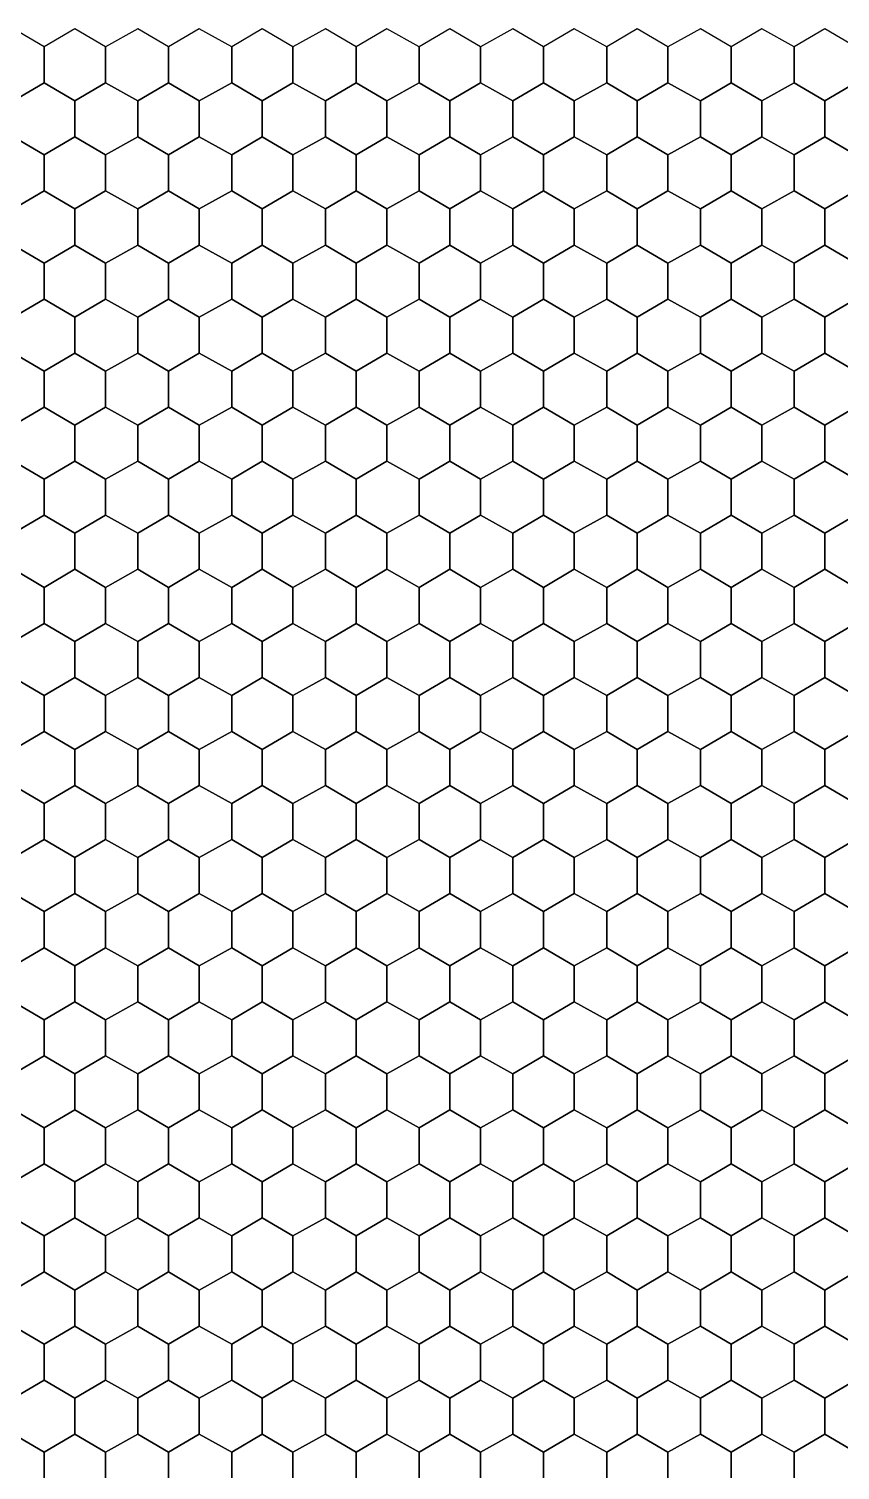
# Model space of a CAD drawing. Header units: metres. Extents: x -17 to 3602, y -20 to 1610.
# Drawn here: x 442 to 892, y 810 to 1610 of the extents above; entities that cross this region are included whole.
import ezdxf

# ---------------------------------------------------------------- set-up
doc = ezdxf.new("R2010")
doc.units = ezdxf.units.M

msp = doc.modelspace()

# ---------------------------------------------------------------- linework, layer by layer
for points in [[(450, 1580), (450, 1600), (433, 1610), (415, 1600), (415, 1580), (433, 1570)], [(484, 1580), (484, 1600), (467, 1610), (450, 1600), (450, 1580), (467, 1570)], [(519, 1580), (519, 1600), (502, 1610), (484, 1600), (484, 1580), (502, 1570)], [(554, 1580), (554, 1600), (536, 1610), (519, 1600), (519, 1580), (536, 1570)], [(588, 1580), (588, 1600), (571, 1610), (554, 1600), (554, 1580), (571, 1570)], [(623, 1580), (623, 1600), (606, 1610), (588, 1600), (588, 1580), (606, 1570)], [(658, 1580), (658, 1600), (640, 1610), (623, 1600), (623, 1580), (640, 1570)], [(692, 1580), (692, 1600), (675, 1610), (658, 1600), (658, 1580), (675, 1570)], [(727, 1580), (727, 1600), (710, 1610), (692, 1600), (692, 1580), (710, 1570)], [(762, 1580), (762, 1600), (744, 1610), (727, 1600), (727, 1580), (744, 1570)], [(796, 1580), (796, 1600), (779, 1610), (762, 1600), (762, 1580), (779, 1570)], [(831, 1580), (831, 1600), (814, 1610), (796, 1600), (796, 1580), (814, 1570)], [(866, 1580), (866, 1600), (848, 1610), (831, 1600), (831, 1580), (848, 1570)], [(900, 1580), (900, 1600), (883, 1610), (866, 1600), (866, 1580), (883, 1570)], [(467, 1550), (467, 1570), (450, 1580), (433, 1570), (433, 1550), (450, 1540)], [(502, 1550), (502, 1570), (484, 1580), (467, 1570), (467, 1550), (484, 1540)], [(536, 1550), (536, 1570), (519, 1580), (502, 1570), (502, 1550), (519, 1540)], [(571, 1550), (571, 1570), (554, 1580), (536, 1570), (536, 1550), (554, 1540)], [(606, 1550), (606, 1570), (588, 1580), (571, 1570), (571, 1550), (588, 1540)], [(640, 1550), (640, 1570), (623, 1580), (606, 1570), (606, 1550), (623, 1540)], [(675, 1550), (675, 1570), (658, 1580), (640, 1570), (640, 1550), (658, 1540)], [(710, 1550), (710, 1570), (692, 1580), (675, 1570), (675, 1550), (692, 1540)], [(744, 1550), (744, 1570), (727, 1580), (710, 1570), (710, 1550), (727, 1540)], [(779, 1550), (779, 1570), (762, 1580), (744, 1570), (744, 1550), (762, 1540)], [(814, 1550), (814, 1570), (796, 1580), (779, 1570), (779, 1550), (796, 1540)], [(848, 1550), (848, 1570), (831, 1580), (814, 1570), (814, 1550), (831, 1540)], [(883, 1550), (883, 1570), (866, 1580), (848, 1570), (848, 1550), (866, 1540)], [(917, 1550), (917, 1570), (900, 1580), (883, 1570), (883, 1550), (900, 1540)], [(450, 1520), (450, 1540), (433, 1550), (415, 1540), (415, 1520), (433, 1510)], [(484, 1520), (484, 1540), (467, 1550), (450, 1540), (450, 1520), (467, 1510)], [(519, 1520), (519, 1540), (502, 1550), (484, 1540), (484, 1520), (502, 1510)], [(554, 1520), (554, 1540), (536, 1550), (519, 1540), (519, 1520), (536, 1510)], [(588, 1520), (588, 1540), (571, 1550), (554, 1540), (554, 1520), (571, 1510)], [(623, 1520), (623, 1540), (606, 1550), (588, 1540), (588, 1520), (606, 1510)], [(658, 1520), (658, 1540), (640, 1550), (623, 1540), (623, 1520), (640, 1510)], [(692, 1520), (692, 1540), (675, 1550), (658, 1540), (658, 1520), (675, 1510)], [(727, 1520), (727, 1540), (710, 1550), (692, 1540), (692, 1520), (710, 1510)], [(762, 1520), (762, 1540), (744, 1550), (727, 1540), (727, 1520), (744, 1510)], [(796, 1520), (796, 1540), (779, 1550), (762, 1540), (762, 1520), (779, 1510)], [(831, 1520), (831, 1540), (814, 1550), (796, 1540), (796, 1520), (814, 1510)], [(866, 1520), (866, 1540), (848, 1550), (831, 1540), (831, 1520), (848, 1510)], [(900, 1520), (900, 1540), (883, 1550), (866, 1540), (866, 1520), (883, 1510)], [(467, 1490), (467, 1510), (450, 1520), (433, 1510), (433, 1490), (450, 1480)], [(502, 1490), (502, 1510), (484, 1520), (467, 1510), (467, 1490), (484, 1480)], [(536, 1490), (536, 1510), (519, 1520), (502, 1510), (502, 1490), (519, 1480)], [(571, 1490), (571, 1510), (554, 1520), (536, 1510), (536, 1490), (554, 1480)], [(606, 1490), (606, 1510), (588, 1520), (571, 1510), (571, 1490), (588, 1480)], [(640, 1490), (640, 1510), (623, 1520), (606, 1510), (606, 1490), (623, 1480)], [(675, 1490), (675, 1510), (658, 1520), (640, 1510), (640, 1490), (658, 1480)], [(710, 1490), (710, 1510), (692, 1520), (675, 1510), (675, 1490), (692, 1480)], [(744, 1490), (744, 1510), (727, 1520), (710, 1510), (710, 1490), (727, 1480)], [(779, 1490), (779, 1510), (762, 1520), (744, 1510), (744, 1490), (762, 1480)], [(814, 1490), (814, 1510), (796, 1520), (779, 1510), (779, 1490), (796, 1480)], [(848, 1490), (848, 1510), (831, 1520), (814, 1510), (814, 1490), (831, 1480)], [(883, 1490), (883, 1510), (866, 1520), (848, 1510), (848, 1490), (866, 1480)], [(917, 1490), (917, 1510), (900, 1520), (883, 1510), (883, 1490), (900, 1480)], [(450, 1460), (450, 1480), (433, 1490), (415, 1480), (415, 1460), (433, 1450)], [(484, 1460), (484, 1480), (467, 1490), (450, 1480), (450, 1460), (467, 1450)], [(519, 1460), (519, 1480), (502, 1490), (484, 1480), (484, 1460), (502, 1450)], [(554, 1460), (554, 1480), (536, 1490), (519, 1480), (519, 1460), (536, 1450)], [(588, 1460), (588, 1480), (571, 1490), (554, 1480), (554, 1460), (571, 1450)], [(623, 1460), (623, 1480), (606, 1490), (588, 1480), (588, 1460), (606, 1450)], [(658, 1460), (658, 1480), (640, 1490), (623, 1480), (623, 1460), (640, 1450)], [(692, 1460), (692, 1480), (675, 1490), (658, 1480), (658, 1460), (675, 1450)], [(727, 1460), (727, 1480), (710, 1490), (692, 1480), (692, 1460), (710, 1450)], [(762, 1460), (762, 1480), (744, 1490), (727, 1480), (727, 1460), (744, 1450)], [(796, 1460), (796, 1480), (779, 1490), (762, 1480), (762, 1460), (779, 1450)], [(831, 1460), (831, 1480), (814, 1490), (796, 1480), (796, 1460), (814, 1450)], [(866, 1460), (866, 1480), (848, 1490), (831, 1480), (831, 1460), (848, 1450)], [(900, 1460), (900, 1480), (883, 1490), (866, 1480), (866, 1460), (883, 1450)], [(467, 1430), (467, 1450), (450, 1460), (433, 1450), (433, 1430), (450, 1420)], [(502, 1430), (502, 1450), (484, 1460), (467, 1450), (467, 1430), (484, 1420)], [(536, 1430), (536, 1450), (519, 1460), (502, 1450), (502, 1430), (519, 1420)], [(571, 1430), (571, 1450), (554, 1460), (536, 1450), (536, 1430), (554, 1420)], [(606, 1430), (606, 1450), (588, 1460), (571, 1450), (571, 1430), (588, 1420)], [(640, 1430), (640, 1450), (623, 1460), (606, 1450), (606, 1430), (623, 1420)], [(675, 1430), (675, 1450), (658, 1460), (640, 1450), (640, 1430), (658, 1420)], [(710, 1430), (710, 1450), (692, 1460), (675, 1450), (675, 1430), (692, 1420)], [(744, 1430), (744, 1450), (727, 1460), (710, 1450), (710, 1430), (727, 1420)], [(779, 1430), (779, 1450), (762, 1460), (744, 1450), (744, 1430), (762, 1420)], [(814, 1430), (814, 1450), (796, 1460), (779, 1450), (779, 1430), (796, 1420)], [(848, 1430), (848, 1450), (831, 1460), (814, 1450), (814, 1430), (831, 1420)], [(883, 1430), (883, 1450), (866, 1460), (848, 1450), (848, 1430), (866, 1420)], [(917, 1430), (917, 1450), (900, 1460), (883, 1450), (883, 1430), (900, 1420)], [(450, 1400), (450, 1420), (433, 1430), (415, 1420), (415, 1400), (433, 1390)], [(484, 1400), (484, 1420), (467, 1430), (450, 1420), (450, 1400), (467, 1390)], [(519, 1400), (519, 1420), (502, 1430), (484, 1420), (484, 1400), (502, 1390)], [(554, 1400), (554, 1420), (536, 1430), (519, 1420), (519, 1400), (536, 1390)], [(588, 1400), (588, 1420), (571, 1430), (554, 1420), (554, 1400), (571, 1390)], [(623, 1400), (623, 1420), (606, 1430), (588, 1420), (588, 1400), (606, 1390)], [(658, 1400), (658, 1420), (640, 1430), (623, 1420), (623, 1400), (640, 1390)], [(692, 1400), (692, 1420), (675, 1430), (658, 1420), (658, 1400), (675, 1390)], [(727, 1400), (727, 1420), (710, 1430), (692, 1420), (692, 1400), (710, 1390)], [(762, 1400), (762, 1420), (744, 1430), (727, 1420), (727, 1400), (744, 1390)], [(796, 1400), (796, 1420), (779, 1430), (762, 1420), (762, 1400), (779, 1390)], [(831, 1400), (831, 1420), (814, 1430), (796, 1420), (796, 1400), (814, 1390)], [(866, 1400), (866, 1420), (848, 1430), (831, 1420), (831, 1400), (848, 1390)], [(900, 1400), (900, 1420), (883, 1430), (866, 1420), (866, 1400), (883, 1390)], [(467, 1370), (467, 1390), (450, 1400), (433, 1390), (433, 1370), (450, 1360)], [(502, 1370), (502, 1390), (484, 1400), (467, 1390), (467, 1370), (484, 1360)], [(536, 1370), (536, 1390), (519, 1400), (502, 1390), (502, 1370), (519, 1360)], [(571, 1370), (571, 1390), (554, 1400), (536, 1390), (536, 1370), (554, 1360)], [(606, 1370), (606, 1390), (588, 1400), (571, 1390), (571, 1370), (588, 1360)], [(640, 1370), (640, 1390), (623, 1400), (606, 1390), (606, 1370), (623, 1360)], [(675, 1370), (675, 1390), (658, 1400), (640, 1390), (640, 1370), (658, 1360)], [(710, 1370), (710, 1390), (692, 1400), (675, 1390), (675, 1370), (692, 1360)], [(744, 1370), (744, 1390), (727, 1400), (710, 1390), (710, 1370), (727, 1360)], [(779, 1370), (779, 1390), (762, 1400), (744, 1390), (744, 1370), (762, 1360)], [(814, 1370), (814, 1390), (796, 1400), (779, 1390), (779, 1370), (796, 1360)], [(848, 1370), (848, 1390), (831, 1400), (814, 1390), (814, 1370), (831, 1360)], [(883, 1370), (883, 1390), (866, 1400), (848, 1390), (848, 1370), (866, 1360)], [(917, 1370), (917, 1390), (900, 1400), (883, 1390), (883, 1370), (900, 1360)], [(450, 1340), (450, 1360), (433, 1370), (415, 1360), (415, 1340), (433, 1330)], [(484, 1340), (484, 1360), (467, 1370), (450, 1360), (450, 1340), (467, 1330)], [(519, 1340), (519, 1360), (502, 1370), (484, 1360), (484, 1340), (502, 1330)], [(554, 1340), (554, 1360), (536, 1370), (519, 1360), (519, 1340), (536, 1330)], [(588, 1340), (588, 1360), (571, 1370), (554, 1360), (554, 1340), (571, 1330)], [(623, 1340), (623, 1360), (606, 1370), (588, 1360), (588, 1340), (606, 1330)], [(658, 1340), (658, 1360), (640, 1370), (623, 1360), (623, 1340), (640, 1330)], [(692, 1340), (692, 1360), (675, 1370), (658, 1360), (658, 1340), (675, 1330)], [(727, 1340), (727, 1360), (710, 1370), (692, 1360), (692, 1340), (710, 1330)], [(762, 1340), (762, 1360), (744, 1370), (727, 1360), (727, 1340), (744, 1330)], [(796, 1340), (796, 1360), (779, 1370), (762, 1360), (762, 1340), (779, 1330)], [(831, 1340), (831, 1360), (814, 1370), (796, 1360), (796, 1340), (814, 1330)], [(866, 1340), (866, 1360), (848, 1370), (831, 1360), (831, 1340), (848, 1330)], [(900, 1340), (900, 1360), (883, 1370), (866, 1360), (866, 1340), (883, 1330)], [(467, 1310), (467, 1330), (450, 1340), (433, 1330), (433, 1310), (450, 1300)], [(502, 1310), (502, 1330), (484, 1340), (467, 1330), (467, 1310), (484, 1300)], [(536, 1310), (536, 1330), (519, 1340), (502, 1330), (502, 1310), (519, 1300)], [(571, 1310), (571, 1330), (554, 1340), (536, 1330), (536, 1310), (554, 1300)], [(606, 1310), (606, 1330), (588, 1340), (571, 1330), (571, 1310), (588, 1300)], [(640, 1310), (640, 1330), (623, 1340), (606, 1330), (606, 1310), (623, 1300)], [(675, 1310), (675, 1330), (658, 1340), (640, 1330), (640, 1310), (658, 1300)], [(710, 1310), (710, 1330), (692, 1340), (675, 1330), (675, 1310), (692, 1300)], [(744, 1310), (744, 1330), (727, 1340), (710, 1330), (710, 1310), (727, 1300)], [(779, 1310), (779, 1330), (762, 1340), (744, 1330), (744, 1310), (762, 1300)], [(814, 1310), (814, 1330), (796, 1340), (779, 1330), (779, 1310), (796, 1300)], [(848, 1310), (848, 1330), (831, 1340), (814, 1330), (814, 1310), (831, 1300)], [(883, 1310), (883, 1330), (866, 1340), (848, 1330), (848, 1310), (866, 1300)], [(917, 1310), (917, 1330), (900, 1340), (883, 1330), (883, 1310), (900, 1300)], [(450, 1280), (450, 1300), (433, 1310), (415, 1300), (415, 1280), (433, 1270)], [(484, 1280), (484, 1300), (467, 1310), (450, 1300), (450, 1280), (467, 1270)], [(519, 1280), (519, 1300), (502, 1310), (484, 1300), (484, 1280), (502, 1270)], [(554, 1280), (554, 1300), (536, 1310), (519, 1300), (519, 1280), (536, 1270)], [(588, 1280), (588, 1300), (571, 1310), (554, 1300), (554, 1280), (571, 1270)], [(623, 1280), (623, 1300), (606, 1310), (588, 1300), (588, 1280), (606, 1270)], [(658, 1280), (658, 1300), (640, 1310), (623, 1300), (623, 1280), (640, 1270)], [(692, 1280), (692, 1300), (675, 1310), (658, 1300), (658, 1280), (675, 1270)], [(727, 1280), (727, 1300), (710, 1310), (692, 1300), (692, 1280), (710, 1270)], [(762, 1280), (762, 1300), (744, 1310), (727, 1300), (727, 1280), (744, 1270)], [(796, 1280), (796, 1300), (779, 1310), (762, 1300), (762, 1280), (779, 1270)], [(831, 1280), (831, 1300), (814, 1310), (796, 1300), (796, 1280), (814, 1270)], [(866, 1280), (866, 1300), (848, 1310), (831, 1300), (831, 1280), (848, 1270)], [(900, 1280), (900, 1300), (883, 1310), (866, 1300), (866, 1280), (883, 1270)], [(467, 1250), (467, 1270), (450, 1280), (433, 1270), (433, 1250), (450, 1240)], [(502, 1250), (502, 1270), (484, 1280), (467, 1270), (467, 1250), (484, 1240)], [(536, 1250), (536, 1270), (519, 1280), (502, 1270), (502, 1250), (519, 1240)], [(571, 1250), (571, 1270), (554, 1280), (536, 1270), (536, 1250), (554, 1240)], [(606, 1250), (606, 1270), (588, 1280), (571, 1270), (571, 1250), (588, 1240)], [(640, 1250), (640, 1270), (623, 1280), (606, 1270), (606, 1250), (623, 1240)], [(675, 1250), (675, 1270), (658, 1280), (640, 1270), (640, 1250), (658, 1240)], [(710, 1250), (710, 1270), (692, 1280), (675, 1270), (675, 1250), (692, 1240)], [(744, 1250), (744, 1270), (727, 1280), (710, 1270), (710, 1250), (727, 1240)], [(779, 1250), (779, 1270), (762, 1280), (744, 1270), (744, 1250), (762, 1240)], [(814, 1250), (814, 1270), (796, 1280), (779, 1270), (779, 1250), (796, 1240)], [(848, 1250), (848, 1270), (831, 1280), (814, 1270), (814, 1250), (831, 1240)], [(883, 1250), (883, 1270), (866, 1280), (848, 1270), (848, 1250), (866, 1240)], [(917, 1250), (917, 1270), (900, 1280), (883, 1270), (883, 1250), (900, 1240)], [(450, 1220), (450, 1240), (433, 1250), (415, 1240), (415, 1220), (433, 1210)], [(484, 1220), (484, 1240), (467, 1250), (450, 1240), (450, 1220), (467, 1210)], [(519, 1220), (519, 1240), (502, 1250), (484, 1240), (484, 1220), (502, 1210)], [(554, 1220), (554, 1240), (536, 1250), (519, 1240), (519, 1220), (536, 1210)], [(588, 1220), (588, 1240), (571, 1250), (554, 1240), (554, 1220), (571, 1210)], [(623, 1220), (623, 1240), (606, 1250), (588, 1240), (588, 1220), (606, 1210)], [(658, 1220), (658, 1240), (640, 1250), (623, 1240), (623, 1220), (640, 1210)], [(692, 1220), (692, 1240), (675, 1250), (658, 1240), (658, 1220), (675, 1210)], [(727, 1220), (727, 1240), (710, 1250), (692, 1240), (692, 1220), (710, 1210)], [(762, 1220), (762, 1240), (744, 1250), (727, 1240), (727, 1220), (744, 1210)], [(796, 1220), (796, 1240), (779, 1250), (762, 1240), (762, 1220), (779, 1210)], [(831, 1220), (831, 1240), (814, 1250), (796, 1240), (796, 1220), (814, 1210)], [(866, 1220), (866, 1240), (848, 1250), (831, 1240), (831, 1220), (848, 1210)], [(900, 1220), (900, 1240), (883, 1250), (866, 1240), (866, 1220), (883, 1210)], [(467, 1190), (467, 1210), (450, 1220), (433, 1210), (433, 1190), (450, 1180)], [(502, 1190), (502, 1210), (484, 1220), (467, 1210), (467, 1190), (484, 1180)], [(536, 1190), (536, 1210), (519, 1220), (502, 1210), (502, 1190), (519, 1180)], [(571, 1190), (571, 1210), (554, 1220), (536, 1210), (536, 1190), (554, 1180)], [(606, 1190), (606, 1210), (588, 1220), (571, 1210), (571, 1190), (588, 1180)], [(640, 1190), (640, 1210), (623, 1220), (606, 1210), (606, 1190), (623, 1180)], [(675, 1190), (675, 1210), (658, 1220), (640, 1210), (640, 1190), (658, 1180)], [(710, 1190), (710, 1210), (692, 1220), (675, 1210), (675, 1190), (692, 1180)], [(744, 1190), (744, 1210), (727, 1220), (710, 1210), (710, 1190), (727, 1180)], [(779, 1190), (779, 1210), (762, 1220), (744, 1210), (744, 1190), (762, 1180)], [(814, 1190), (814, 1210), (796, 1220), (779, 1210), (779, 1190), (796, 1180)], [(848, 1190), (848, 1210), (831, 1220), (814, 1210), (814, 1190), (831, 1180)], [(883, 1190), (883, 1210), (866, 1220), (848, 1210), (848, 1190), (866, 1180)], [(917, 1190), (917, 1210), (900, 1220), (883, 1210), (883, 1190), (900, 1180)], [(450, 1160), (450, 1180), (433, 1190), (415, 1180), (415, 1160), (433, 1150)], [(484, 1160), (484, 1180), (467, 1190), (450, 1180), (450, 1160), (467, 1150)], [(519, 1160), (519, 1180), (502, 1190), (484, 1180), (484, 1160), (502, 1150)], [(554, 1160), (554, 1180), (536, 1190), (519, 1180), (519, 1160), (536, 1150)], [(588, 1160), (588, 1180), (571, 1190), (554, 1180), (554, 1160), (571, 1150)], [(623, 1160), (623, 1180), (606, 1190), (588, 1180), (588, 1160), (606, 1150)], [(658, 1160), (658, 1180), (640, 1190), (623, 1180), (623, 1160), (640, 1150)], [(692, 1160), (692, 1180), (675, 1190), (658, 1180), (658, 1160), (675, 1150)], [(727, 1160), (727, 1180), (710, 1190), (692, 1180), (692, 1160), (710, 1150)], [(762, 1160), (762, 1180), (744, 1190), (727, 1180), (727, 1160), (744, 1150)], [(796, 1160), (796, 1180), (779, 1190), (762, 1180), (762, 1160), (779, 1150)], [(831, 1160), (831, 1180), (814, 1190), (796, 1180), (796, 1160), (814, 1150)], [(866, 1160), (866, 1180), (848, 1190), (831, 1180), (831, 1160), (848, 1150)], [(900, 1160), (900, 1180), (883, 1190), (866, 1180), (866, 1160), (883, 1150)], [(467, 1130), (467, 1150), (450, 1160), (433, 1150), (433, 1130), (450, 1120)], [(502, 1130), (502, 1150), (484, 1160), (467, 1150), (467, 1130), (484, 1120)], [(536, 1130), (536, 1150), (519, 1160), (502, 1150), (502, 1130), (519, 1120)], [(571, 1130), (571, 1150), (554, 1160), (536, 1150), (536, 1130), (554, 1120)], [(606, 1130), (606, 1150), (588, 1160), (571, 1150), (571, 1130), (588, 1120)], [(640, 1130), (640, 1150), (623, 1160), (606, 1150), (606, 1130), (623, 1120)], [(675, 1130), (675, 1150), (658, 1160), (640, 1150), (640, 1130), (658, 1120)], [(710, 1130), (710, 1150), (692, 1160), (675, 1150), (675, 1130), (692, 1120)], [(744, 1130), (744, 1150), (727, 1160), (710, 1150), (710, 1130), (727, 1120)], [(779, 1130), (779, 1150), (762, 1160), (744, 1150), (744, 1130), (762, 1120)], [(814, 1130), (814, 1150), (796, 1160), (779, 1150), (779, 1130), (796, 1120)], [(848, 1130), (848, 1150), (831, 1160), (814, 1150), (814, 1130), (831, 1120)], [(883, 1130), (883, 1150), (866, 1160), (848, 1150), (848, 1130), (866, 1120)], [(917, 1130), (917, 1150), (900, 1160), (883, 1150), (883, 1130), (900, 1120)], [(450, 1100), (450, 1120), (433, 1130), (415, 1120), (415, 1100), (433, 1090)], [(484, 1100), (484, 1120), (467, 1130), (450, 1120), (450, 1100), (467, 1090)], [(519, 1100), (519, 1120), (502, 1130), (484, 1120), (484, 1100), (502, 1090)], [(554, 1100), (554, 1120), (536, 1130), (519, 1120), (519, 1100), (536, 1090)], [(588, 1100), (588, 1120), (571, 1130), (554, 1120), (554, 1100), (571, 1090)], [(623, 1100), (623, 1120), (606, 1130), (588, 1120), (588, 1100), (606, 1090)], [(658, 1100), (658, 1120), (640, 1130), (623, 1120), (623, 1100), (640, 1090)], [(692, 1100), (692, 1120), (675, 1130), (658, 1120), (658, 1100), (675, 1090)], [(727, 1100), (727, 1120), (710, 1130), (692, 1120), (692, 1100), (710, 1090)], [(762, 1100), (762, 1120), (744, 1130), (727, 1120), (727, 1100), (744, 1090)], [(796, 1100), (796, 1120), (779, 1130), (762, 1120), (762, 1100), (779, 1090)], [(831, 1100), (831, 1120), (814, 1130), (796, 1120), (796, 1100), (814, 1090)], [(866, 1100), (866, 1120), (848, 1130), (831, 1120), (831, 1100), (848, 1090)], [(900, 1100), (900, 1120), (883, 1130), (866, 1120), (866, 1100), (883, 1090)], [(467, 1070), (467, 1090), (450, 1100), (433, 1090), (433, 1070), (450, 1060)], [(502, 1070), (502, 1090), (484, 1100), (467, 1090), (467, 1070), (484, 1060)], [(536, 1070), (536, 1090), (519, 1100), (502, 1090), (502, 1070), (519, 1060)], [(571, 1070), (571, 1090), (554, 1100), (536, 1090), (536, 1070), (554, 1060)], [(606, 1070), (606, 1090), (588, 1100), (571, 1090), (571, 1070), (588, 1060)], [(640, 1070), (640, 1090), (623, 1100), (606, 1090), (606, 1070), (623, 1060)], [(675, 1070), (675, 1090), (658, 1100), (640, 1090), (640, 1070), (658, 1060)], [(710, 1070), (710, 1090), (692, 1100), (675, 1090), (675, 1070), (692, 1060)], [(744, 1070), (744, 1090), (727, 1100), (710, 1090), (710, 1070), (727, 1060)], [(779, 1070), (779, 1090), (762, 1100), (744, 1090), (744, 1070), (762, 1060)], [(814, 1070), (814, 1090), (796, 1100), (779, 1090), (779, 1070), (796, 1060)], [(848, 1070), (848, 1090), (831, 1100), (814, 1090), (814, 1070), (831, 1060)], [(883, 1070), (883, 1090), (866, 1100), (848, 1090), (848, 1070), (866, 1060)], [(917, 1070), (917, 1090), (900, 1100), (883, 1090), (883, 1070), (900, 1060)], [(450, 1040), (450, 1060), (433, 1070), (415, 1060), (415, 1040), (433, 1030)], [(484, 1040), (484, 1060), (467, 1070), (450, 1060), (450, 1040), (467, 1030)], [(519, 1040), (519, 1060), (502, 1070), (484, 1060), (484, 1040), (502, 1030)], [(554, 1040), (554, 1060), (536, 1070), (519, 1060), (519, 1040), (536, 1030)], [(588, 1040), (588, 1060), (571, 1070), (554, 1060), (554, 1040), (571, 1030)], [(623, 1040), (623, 1060), (606, 1070), (588, 1060), (588, 1040), (606, 1030)], [(658, 1040), (658, 1060), (640, 1070), (623, 1060), (623, 1040), (640, 1030)], [(692, 1040), (692, 1060), (675, 1070), (658, 1060), (658, 1040), (675, 1030)], [(727, 1040), (727, 1060), (710, 1070), (692, 1060), (692, 1040), (710, 1030)], [(762, 1040), (762, 1060), (744, 1070), (727, 1060), (727, 1040), (744, 1030)], [(796, 1040), (796, 1060), (779, 1070), (762, 1060), (762, 1040), (779, 1030)], [(831, 1040), (831, 1060), (814, 1070), (796, 1060), (796, 1040), (814, 1030)], [(866, 1040), (866, 1060), (848, 1070), (831, 1060), (831, 1040), (848, 1030)], [(900, 1040), (900, 1060), (883, 1070), (866, 1060), (866, 1040), (883, 1030)], [(467, 1010), (467, 1030), (450, 1040), (433, 1030), (433, 1010), (450, 1000)], [(502, 1010), (502, 1030), (484, 1040), (467, 1030), (467, 1010), (484, 1000)], [(536, 1010), (536, 1030), (519, 1040), (502, 1030), (502, 1010), (519, 1000)], [(571, 1010), (571, 1030), (554, 1040), (536, 1030), (536, 1010), (554, 1000)], [(606, 1010), (606, 1030), (588, 1040), (571, 1030), (571, 1010), (588, 1000)], [(640, 1010), (640, 1030), (623, 1040), (606, 1030), (606, 1010), (623, 1000)], [(675, 1010), (675, 1030), (658, 1040), (640, 1030), (640, 1010), (658, 1000)], [(710, 1010), (710, 1030), (692, 1040), (675, 1030), (675, 1010), (692, 1000)], [(744, 1010), (744, 1030), (727, 1040), (710, 1030), (710, 1010), (727, 1000)], [(779, 1010), (779, 1030), (762, 1040), (744, 1030), (744, 1010), (762, 1000)], [(814, 1010), (814, 1030), (796, 1040), (779, 1030), (779, 1010), (796, 1000)], [(848, 1010), (848, 1030), (831, 1040), (814, 1030), (814, 1010), (831, 1000)], [(883, 1010), (883, 1030), (866, 1040), (848, 1030), (848, 1010), (866, 1000)], [(917, 1010), (917, 1030), (900, 1040), (883, 1030), (883, 1010), (900, 1000)], [(450, 980), (450, 1000), (433, 1010), (415, 1000), (415, 980), (433, 970)], [(484, 980), (484, 1000), (467, 1010), (450, 1000), (450, 980), (467, 970)], [(519, 980), (519, 1000), (502, 1010), (484, 1000), (484, 980), (502, 970)], [(554, 980), (554, 1000), (536, 1010), (519, 1000), (519, 980), (536, 970)], [(588, 980), (588, 1000), (571, 1010), (554, 1000), (554, 980), (571, 970)], [(623, 980), (623, 1000), (606, 1010), (588, 1000), (588, 980), (606, 970)], [(658, 980), (658, 1000), (640, 1010), (623, 1000), (623, 980), (640, 970)], [(692, 980), (692, 1000), (675, 1010), (658, 1000), (658, 980), (675, 970)], [(727, 980), (727, 1000), (710, 1010), (692, 1000), (692, 980), (710, 970)], [(762, 980), (762, 1000), (744, 1010), (727, 1000), (727, 980), (744, 970)], [(796, 980), (796, 1000), (779, 1010), (762, 1000), (762, 980), (779, 970)], [(831, 980), (831, 1000), (814, 1010), (796, 1000), (796, 980), (814, 970)], [(866, 980), (866, 1000), (848, 1010), (831, 1000), (831, 980), (848, 970)], [(900, 980), (900, 1000), (883, 1010), (866, 1000), (866, 980), (883, 970)], [(467, 950), (467, 970), (450, 980), (433, 970), (433, 950), (450, 940)], [(502, 950), (502, 970), (484, 980), (467, 970), (467, 950), (484, 940)], [(536, 950), (536, 970), (519, 980), (502, 970), (502, 950), (519, 940)], [(571, 950), (571, 970), (554, 980), (536, 970), (536, 950), (554, 940)], [(606, 950), (606, 970), (588, 980), (571, 970), (571, 950), (588, 940)], [(640, 950), (640, 970), (623, 980), (606, 970), (606, 950), (623, 940)], [(675, 950), (675, 970), (658, 980), (640, 970), (640, 950), (658, 940)], [(710, 950), (710, 970), (692, 980), (675, 970), (675, 950), (692, 940)], [(744, 950), (744, 970), (727, 980), (710, 970), (710, 950), (727, 940)], [(779, 950), (779, 970), (762, 980), (744, 970), (744, 950), (762, 940)], [(814, 950), (814, 970), (796, 980), (779, 970), (779, 950), (796, 940)], [(848, 950), (848, 970), (831, 980), (814, 970), (814, 950), (831, 940)], [(883, 950), (883, 970), (866, 980), (848, 970), (848, 950), (866, 940)], [(917, 950), (917, 970), (900, 980), (883, 970), (883, 950), (900, 940)], [(450, 920), (450, 940), (433, 950), (415, 940), (415, 920), (433, 910)], [(484, 920), (484, 940), (467, 950), (450, 940), (450, 920), (467, 910)], [(519, 920), (519, 940), (502, 950), (484, 940), (484, 920), (502, 910)], [(554, 920), (554, 940), (536, 950), (519, 940), (519, 920), (536, 910)], [(588, 920), (588, 940), (571, 950), (554, 940), (554, 920), (571, 910)], [(623, 920), (623, 940), (606, 950), (588, 940), (588, 920), (606, 910)], [(658, 920), (658, 940), (640, 950), (623, 940), (623, 920), (640, 910)], [(692, 920), (692, 940), (675, 950), (658, 940), (658, 920), (675, 910)], [(727, 920), (727, 940), (710, 950), (692, 940), (692, 920), (710, 910)], [(762, 920), (762, 940), (744, 950), (727, 940), (727, 920), (744, 910)], [(796, 920), (796, 940), (779, 950), (762, 940), (762, 920), (779, 910)], [(831, 920), (831, 940), (814, 950), (796, 940), (796, 920), (814, 910)], [(866, 920), (866, 940), (848, 950), (831, 940), (831, 920), (848, 910)], [(900, 920), (900, 940), (883, 950), (866, 940), (866, 920), (883, 910)], [(467, 890), (467, 910), (450, 920), (433, 910), (433, 890), (450, 880)], [(502, 890), (502, 910), (484, 920), (467, 910), (467, 890), (484, 880)], [(536, 890), (536, 910), (519, 920), (502, 910), (502, 890), (519, 880)], [(571, 890), (571, 910), (554, 920), (536, 910), (536, 890), (554, 880)], [(606, 890), (606, 910), (588, 920), (571, 910), (571, 890), (588, 880)], [(640, 890), (640, 910), (623, 920), (606, 910), (606, 890), (623, 880)], [(675, 890), (675, 910), (658, 920), (640, 910), (640, 890), (658, 880)], [(710, 890), (710, 910), (692, 920), (675, 910), (675, 890), (692, 880)], [(744, 890), (744, 910), (727, 920), (710, 910), (710, 890), (727, 880)], [(779, 890), (779, 910), (762, 920), (744, 910), (744, 890), (762, 880)], [(814, 890), (814, 910), (796, 920), (779, 910), (779, 890), (796, 880)], [(848, 890), (848, 910), (831, 920), (814, 910), (814, 890), (831, 880)], [(883, 890), (883, 910), (866, 920), (848, 910), (848, 890), (866, 880)], [(917, 890), (917, 910), (900, 920), (883, 910), (883, 890), (900, 880)], [(450, 860), (450, 880), (433, 890), (415, 880), (415, 860), (433, 850)], [(484, 860), (484, 880), (467, 890), (450, 880), (450, 860), (467, 850)], [(519, 860), (519, 880), (502, 890), (484, 880), (484, 860), (502, 850)], [(554, 860), (554, 880), (536, 890), (519, 880), (519, 860), (536, 850)], [(588, 860), (588, 880), (571, 890), (554, 880), (554, 860), (571, 850)], [(623, 860), (623, 880), (606, 890), (588, 880), (588, 860), (606, 850)], [(658, 860), (658, 880), (640, 890), (623, 880), (623, 860), (640, 850)], [(692, 860), (692, 880), (675, 890), (658, 880), (658, 860), (675, 850)], [(727, 860), (727, 880), (710, 890), (692, 880), (692, 860), (710, 850)], [(762, 860), (762, 880), (744, 890), (727, 880), (727, 860), (744, 850)], [(796, 860), (796, 880), (779, 890), (762, 880), (762, 860), (779, 850)], [(831, 860), (831, 880), (814, 890), (796, 880), (796, 860), (814, 850)], [(866, 860), (866, 880), (848, 890), (831, 880), (831, 860), (848, 850)], [(900, 860), (900, 880), (883, 890), (866, 880), (866, 860), (883, 850)], [(467, 830), (467, 850), (450, 860), (433, 850), (433, 830), (450, 820)], [(502, 830), (502, 850), (484, 860), (467, 850), (467, 830), (484, 820)], [(536, 830), (536, 850), (519, 860), (502, 850), (502, 830), (519, 820)], [(571, 830), (571, 850), (554, 860), (536, 850), (536, 830), (554, 820)], [(606, 830), (606, 850), (588, 860), (571, 850), (571, 830), (588, 820)], [(640, 830), (640, 850), (623, 860), (606, 850), (606, 830), (623, 820)], [(675, 830), (675, 850), (658, 860), (640, 850), (640, 830), (658, 820)], [(710, 830), (710, 850), (692, 860), (675, 850), (675, 830), (692, 820)], [(744, 830), (744, 850), (727, 860), (710, 850), (710, 830), (727, 820)], [(779, 830), (779, 850), (762, 860), (744, 850), (744, 830), (762, 820)], [(814, 830), (814, 850), (796, 860), (779, 850), (779, 830), (796, 820)], [(848, 830), (848, 850), (831, 860), (814, 850), (814, 830), (831, 820)], [(883, 830), (883, 850), (866, 860), (848, 850), (848, 830), (866, 820)], [(917, 830), (917, 850), (900, 860), (883, 850), (883, 830), (900, 820)], [(450, 800), (450, 820), (433, 830), (415, 820), (415, 800), (433, 790)], [(484, 800), (484, 820), (467, 830), (450, 820), (450, 800), (467, 790)], [(519, 800), (519, 820), (502, 830), (484, 820), (484, 800), (502, 790)], [(554, 800), (554, 820), (536, 830), (519, 820), (519, 800), (536, 790)], [(588, 800), (588, 820), (571, 830), (554, 820), (554, 800), (571, 790)], [(623, 800), (623, 820), (606, 830), (588, 820), (588, 800), (606, 790)], [(658, 800), (658, 820), (640, 830), (623, 820), (623, 800), (640, 790)], [(692, 800), (692, 820), (675, 830), (658, 820), (658, 800), (675, 790)], [(727, 800), (727, 820), (710, 830), (692, 820), (692, 800), (710, 790)], [(762, 800), (762, 820), (744, 830), (727, 820), (727, 800), (744, 790)], [(796, 800), (796, 820), (779, 830), (762, 820), (762, 800), (779, 790)], [(831, 800), (831, 820), (814, 830), (796, 820), (796, 800), (814, 790)], [(866, 800), (866, 820), (848, 830), (831, 820), (831, 800), (848, 790)], [(900, 800), (900, 820), (883, 830), (866, 820), (866, 800), (883, 790)]]:
    msp.add_lwpolyline(points, close=True)

doc.saveas('drawing.dxf')
